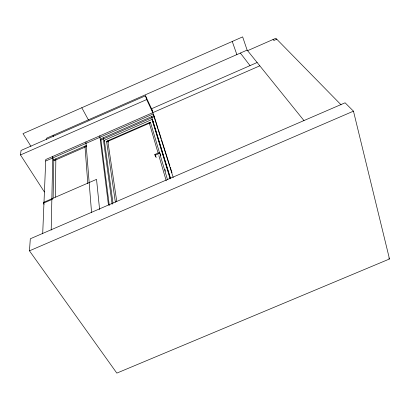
<?xml version="1.0" encoding="UTF-8"?>
<svg xmlns="http://www.w3.org/2000/svg" width="410" height="410" viewBox="0 0 410 410"><rect width="100%" height="100%" fill="white"/><g stroke="black" fill="none" stroke-linecap="round" stroke-linejoin="round"><path stroke-width="0.61" d="M55.391 197.118L55.847 158.844M53.115 198.107L53.807 159.736L86.495 145.437M52.511 198.486L52.495 199.245L43.316 203.232L44.013 204.303M51.194 230.056L52.757 156.446M53.177 136.525L53.203 135.285M42.691 233.833L45.771 159.5L259.802 65.825M46.607 139.41L46.658 138.165L247.122 50.092L303.989 120.622M43.316 203.232L43.347 202.463L96.54 179.354L99.604 209.582M29.464 250.833L30.309 238.779L345.092 102.797L353.466 111.161L389.5 258.982L116.829 373.115L29.464 250.833L353.466 111.161M44.382 191.977L20.5 154.949L21.028 150.46L145.499 95.786L152.802 111.433M247.594 50.686L275.853 38.273L341.074 104.822M276.776 39.211L273.931 40.462L273.024 39.514M20.5 154.949L146.667 99.574L145.499 95.786M151.141 108.937L257.132 62.51M45.71 161.027L153.202 113.99L153.955 115.599M153.955 115.605L100.814 138.852L109.301 205.482M100.962 140.005L154.298 116.681M53.787 160.807L86.51 146.493M112.975 203.006L104.34 140.292L151.997 119.459L152.879 121.329L170.391 178.488M106.661 141.891L150.567 122.708M152.551 121.965L153.719 121.452M156.184 157.619L154.826 154.483L159.47 152.469L160.848 155.334M155.067 155.328L159.721 153.309L160.828 155.605M240.373 53.059L250.018 65.626M388.747 257.977L389.5 258.982M30.965 146.36L22.996 133.639L242.643 36.885L247.363 50.814M52.721 157.958L54.053 160.141M81.79 107.738L88.422 119.945M104.34 140.292L104.832 141.204M108.522 142.203L107.768 140.789L116.773 201.592M154.826 154.483L155.943 156.769M146.667 99.574L152.889 112.883M232.25 41.461L236.903 54.715M154.15 116.214L157.983 128.356M158.368 129.57L161.243 138.683M161.627 139.892L169.873 166.004M170.258 167.218L171.985 172.682M151.551 108.758L173.22 177.535M151.587 116.645L170.647 178.78M151.997 119.459L170.099 178.755M164.933 169.371L165.481 171.211M159.844 153.919L150.398 122.154L106.579 141.306L115.369 202.258M160.208 155.144L167.475 179.575M149.204 122.677L158.163 153.268M158.88 155.718L166.229 180.805M103.166 137.821L112.145 204.257M99.789 135.864L108.45 204.99M85.905 141.937L91.553 212.4M84.957 146.109L87.812 183.608"/></g></svg>
